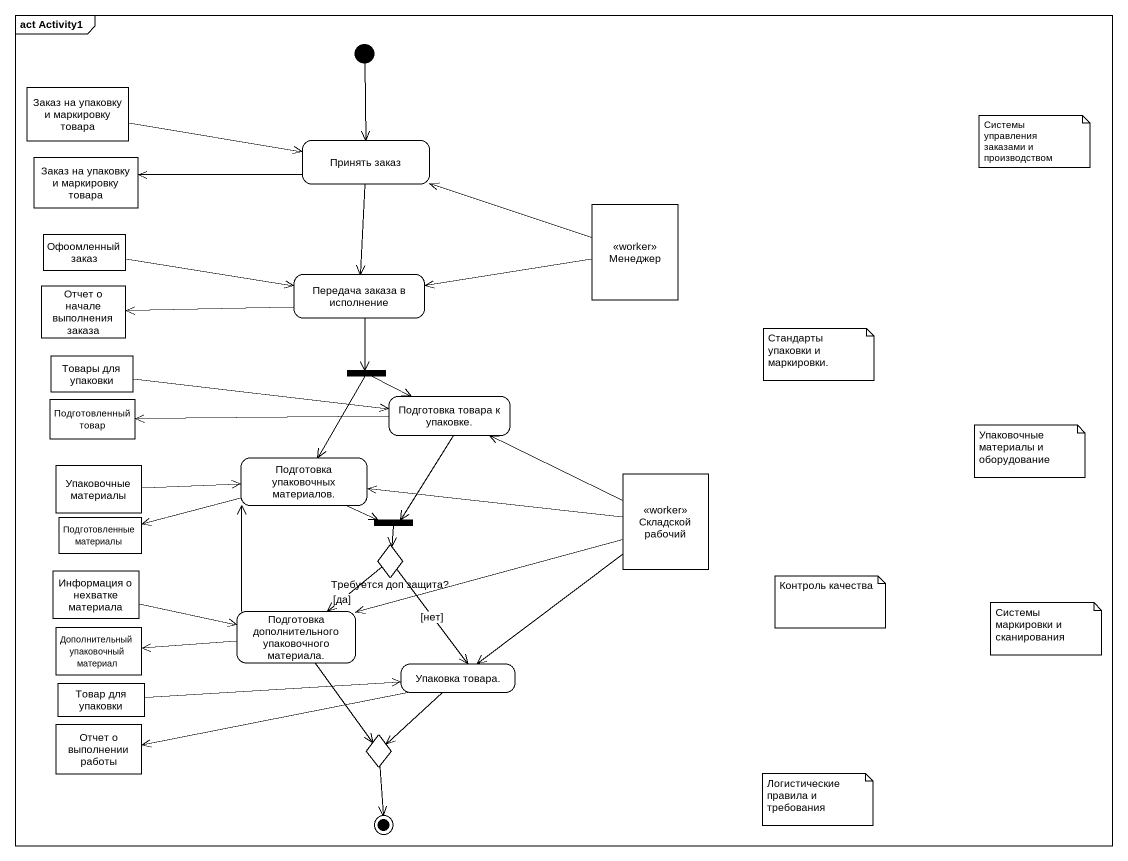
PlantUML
@startuml
mainframe act Activity1
hide empty description
state "Заказ на упаковку и маркировку товара" as Заказ_на_упаковку_и <<object>>
state "Заказ на упаковку и маркировку товара" as Заказ_на_упаковку_и_2 <<object>>
state "Принять заказ" as Принять_заказ
state "Офоомленный заказ" as Офоомленный_заказ <<object>>
state Менеджер <<worker>>
state "Отчет о начале выполнения заказа" as Отчет_о_начале_выполнения <<object>>
state "Передача заказа в исполнение" as Передача_заказа_в_исполнение
state "Товары для упаковки" as Товары_для_упаковки <<object>>
state fork1 <<fork>>
state "Подготовленный товар" as Подготовленный_товар <<object>>
state "Подготовка товара к упаковке." as Подготовка_товара_к_упаковке
state "Подготовка упаковочных материалов." as Подготовка_упаковочных
state "Упаковочные материалы" as Упаковочные_материалы <<object>>
state "Складской рабочий" as Складской_рабочий <<worker>>
state "Подготовленные материалы" as Подготовленные_материалы <<object>>
state fork2 <<join>>
state "Требуется доп защита?" as Требуется_доп_защита <<choice>>
state "Информация о нехватке материала" as Информация_о_нехватке <<object>>
state "Дополнительный упаковочный материал" as Дополнительный_упаковочный <<object>>
state "Подготовка дополнительного упаковочного материала." as Подготовка_дополнительного
state "Упаковка товара." as Упаковка_товара
state "Товар для упаковки" as Товар_для_упаковки <<object>>
state "Отчет о выполнении работы" as Отчет_о_выполнении_работы <<object>>
state choice1 <<choice>>
[*] --> Принять_заказ
Заказ_на_упаковку_и -right-> Принять_заказ
Принять_заказ -left-> Заказ_на_упаковку_и_2
Принять_заказ --> Передача_заказа_в_исполнение
Офоомленный_заказ -right-> Передача_заказа_в_исполнение
Менеджер -left-> Принять_заказ
Менеджер -left-> Передача_заказа_в_исполнение
Передача_заказа_в_исполнение -left-> Отчет_о_начале_выполнения
Передача_заказа_в_исполнение --> fork1
Товары_для_упаковки -right-> Подготовка_товара_к_упаковке
fork1 -right-> Подготовка_товара_к_упаковке
fork1 --> Подготовка_упаковочных
Подготовка_товара_к_упаковке -left-> Подготовленный_товар
Подготовка_товара_к_упаковке --> fork2
Подготовка_упаковочных -left-> Подготовленные_материалы
Подготовка_упаковочных -right-> fork2
Упаковочные_материалы -right-> Подготовка_упаковочных
Складской_рабочий -left-> Подготовка_товара_к_упаковке
Складской_рабочий -left-> Подготовка_упаковочных
Складской_рабочий -left-> Подготовка_дополнительного
Складской_рабочий --> Упаковка_товара
fork2 --> Требуется_доп_защита
Требуется_доп_защита --> Подготовка_дополнительного : [да]
Требуется_доп_защита --> Упаковка_товара : [нет]
Информация_о_нехватке -right-> Подготовка_дополнительного
Подготовка_дополнительного -up-> Подготовка_упаковочных
Подготовка_дополнительного -left-> Дополнительный_упаковочный
Подготовка_дополнительного --> choice1
Упаковка_товара -left-> Отчет_о_выполнении_работы
Упаковка_товара --> choice1
Товар_для_упаковки -right-> Упаковка_товара
choice1 --> [*]
note as N1
  Системы управления заказами и производством
end note
note as N2
  Стандарты упаковки и маркировки.
end note
note as N3
  Упаковочные материалы и оборудование
end note
note as N4
  Контроль качества
end note
note as N5
  Системы маркировки и сканирования
end note
note as N6
  Логистические правила и требования
end note
@enduml
